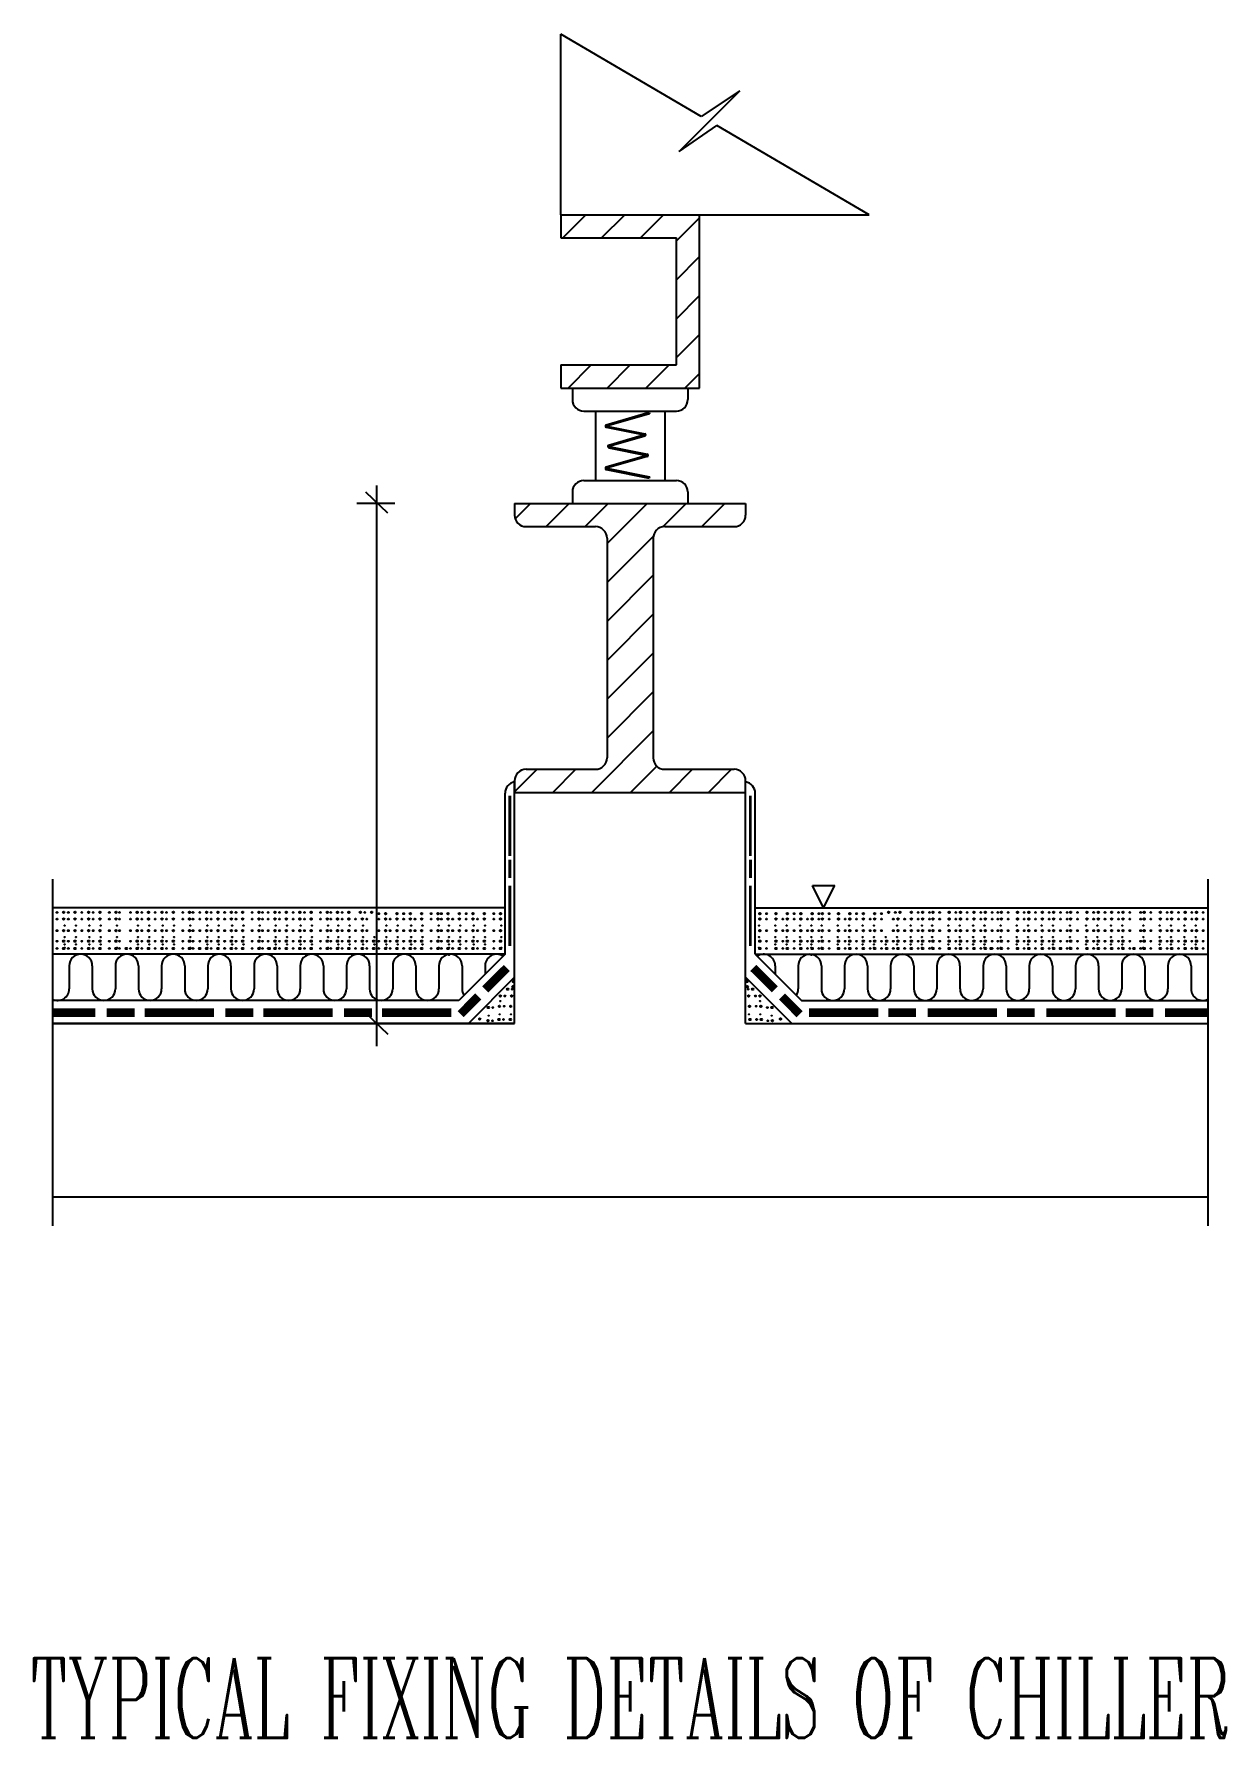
# Model space of a CAD drawing. Extents: x -730 to 2784, y 160 to 852.
# Drawn here: x -714.71 to -708.63, y 179.49 to 188.17 of the extents above; entities that cross this region are included whole.
import ezdxf
from ezdxf.enums import TextEntityAlignment as Align

# ---------------------------------------------------------------- set-up
doc = ezdxf.new("R2010")
doc.units = 0
doc.header["$MEASUREMENT"] = 0
doc.layers.add('M_HV_TEXT', color=7, linetype='Continuous')
doc.styles.add('MOST', font='romanc.shx')
pattern_1 = [(45, (-742.55889, 181.1911), (-0.0992085, 0.0992085), [])]

msp = doc.modelspace()

# ---------------------------------------------------------------- hatches: boundary and pattern name
h = msp.add_hatch()
h.set_pattern_fill('ANSI31', color=256, scale=0.04419, style=0)
h.set_pattern_definition(pattern_1)
h.paths.add_polyline_path([(-711.4312, 186.4874), (-712.0204, 186.4874), (-712.0204, 186.3695), (-711.3133, 186.3695), (-711.3133, 187.2533), (-712.0204, 187.2533), (-712.0204, 187.1355), (-711.4312, 187.1355)])
h = msp.add_hatch()
h.set_pattern_fill('ANSI31', color=256, scale=0.04419, style=0)
h.set_pattern_definition(pattern_1)
h.paths.add_polyline_path([(-711.7847, 184.4841, -0.414214), (-711.8436, 184.4252), (-712.1971, 184.4252, 0.414214), (-712.256, 184.3663), (-712.256, 184.3074), (-711.0777, 184.3074), (-711.0777, 184.3663, 0.414214), (-711.1366, 184.4252), (-711.4901, 184.4252, -0.414214), (-711.549, 184.4841), (-711.549, 185.6036, -0.414214), (-711.4901, 185.6625), (-711.1366, 185.6625, 0.414214), (-711.0777, 185.7214), (-711.0777, 185.7804), (-712.256, 185.7804), (-712.256, 185.7214, 0.414214), (-712.1971, 185.6625), (-711.8436, 185.6625, -0.414214), (-711.7847, 185.6036)])

# ---------------------------------------------------------------- linework, layer by layer
for p, q in [((-712.0204, 187.2533), (-712.0204, 188.1742)), ((-711.3038, 187.7546), (-712.0204, 188.1742)), ((-711.4166, 187.5761), (-711.1079, 187.8843)), ((-711.1079, 187.8843), (-711.3038, 187.7546)), ((-711.4166, 187.5761), (-711.2249, 187.7084)), ((-710.448, 187.2533), (-711.2249, 187.7084)), ((-712.0204, 187.2533), (-711.3133, 187.2533)), ((-712.0204, 187.2533), (-712.0204, 187.1355)), ((-711.3133, 186.3695), (-711.3133, 187.2533)), ((-711.3133, 187.2533), (-710.448, 187.2533)), ((-712.0204, 187.1355), (-711.4312, 187.1355)), ((-711.4312, 186.4874), (-711.4312, 187.1355)), ((-712.0204, 186.4874), (-711.4312, 186.4874)), ((-712.0204, 186.4874), (-712.0204, 186.3695)), ((-712.0204, 186.3695), (-711.3133, 186.3695)), ((-711.9614, 186.3695), (-711.9614, 186.3106)), ((-711.3723, 186.3695), (-711.3723, 186.3106)), ((-711.9025, 186.2517), (-711.4312, 186.2517)), ((-711.8436, 186.2517), (-711.8436, 185.8982)), ((-711.5701, 186.2443), (-711.7889, 186.1805)), ((-711.5684, 186.2386), (-711.7873, 186.1749)), ((-711.5701, 186.2443), (-711.5684, 186.2386)), ((-711.4901, 186.2517), (-711.4901, 185.8982)), ((-711.7885, 186.1691), (-711.5932, 186.1301)), ((-711.7873, 186.1749), (-711.592, 186.1359)), ((-711.5932, 186.1301), (-711.7767, 186.0766)), ((-711.5915, 186.1244), (-711.7751, 186.071)), ((-711.5809, 186.0262), (-711.7889, 185.9656)), ((-711.5793, 186.0206), (-711.7873, 185.96)), ((-711.7762, 186.0652), (-711.5809, 186.0262)), ((-711.7751, 186.071), (-711.5798, 186.032)), ((-711.7885, 185.9542), (-711.5696, 185.9105)), ((-711.7873, 185.96), (-711.5684, 185.9162)), ((-713.0169, 185.8406), (-712.9039, 185.7332)), ((-712.9593, 183.0139), (-712.9593, 185.8729)), ((-711.9614, 185.8393), (-711.9614, 185.7804)), ((-711.9025, 185.8982), (-711.4312, 185.8982)), ((-711.5684, 185.9162), (-711.5696, 185.9105)), ((-711.3723, 185.8393), (-711.3723, 185.7804)), ((-712.8663, 185.7804), (-713.0599, 185.7804)), ((-712.256, 185.7804), (-711.0777, 185.7804)), ((-712.256, 185.7804), (-712.256, 185.7214)), ((-711.0777, 185.7804), (-711.0777, 185.7214)), ((-712.1971, 185.6625), (-711.8436, 185.6625)), ((-711.4901, 185.6625), (-711.1366, 185.6625)), ((-711.7847, 185.6036), (-711.7847, 184.4841)), ((-711.549, 185.6036), (-711.549, 184.4841)), ((-712.256, 184.3663), (-712.256, 184.3074)), ((-712.256, 184.3074), (-712.256, 184.3663)), ((-712.1971, 184.4252), (-711.8436, 184.4252)), ((-711.4901, 184.4252), (-711.1366, 184.4252)), ((-711.0777, 184.3074), (-711.0777, 184.3663)), ((-712.3049, 183.4825), (-712.3049, 184.303)), ((-712.256, 183.129), (-712.256, 184.3074)), ((-712.256, 184.3074), (-711.0777, 184.3074)), ((-712.256, 183.129), (-712.256, 184.3074)), ((-711.0777, 183.129), (-711.0777, 184.3074)), ((-711.0288, 183.4825), (-711.0288, 184.303)), ((-714.6128, 183.8655), (-714.6128, 182.0979)), ((-708.7209, 183.8655), (-708.7209, 182.0979)), ((-710.6802, 183.7182), (-710.7367, 183.8334)), ((-710.7367, 183.8334), (-710.6236, 183.8334)), ((-710.6802, 183.7182), (-710.6236, 183.8334)), ((-712.3049, 183.7182), (-714.6128, 183.7182)), ((-711.0288, 183.7182), (-708.7209, 183.7182)), ((-712.3049, 183.4825), (-714.6128, 183.4825)), ((-714.5274, 183.4236), (-714.5274, 183.3057)), ((-714.4096, 183.4236), (-714.4096, 183.3057)), ((-714.2918, 183.4236), (-714.2918, 183.3057)), ((-714.1739, 183.4236), (-714.1739, 183.3057)), ((-714.0561, 183.4236), (-714.0561, 183.3057)), ((-713.9382, 183.4236), (-713.9382, 183.3057)), ((-713.8204, 183.4236), (-713.8204, 183.3057)), ((-713.7026, 183.4236), (-713.7026, 183.3057)), ((-713.5847, 183.4236), (-713.5847, 183.3057)), ((-713.4669, 183.4236), (-713.4669, 183.3057)), ((-713.349, 183.4236), (-713.349, 183.3057)), ((-713.2312, 183.4236), (-713.2312, 183.3057)), ((-713.1134, 183.4236), (-713.1134, 183.3057)), ((-712.9955, 183.4236), (-712.9955, 183.3057)), ((-712.8777, 183.4236), (-712.8777, 183.3057)), ((-712.7598, 183.4236), (-712.7598, 183.3057)), ((-712.642, 183.4236), (-712.642, 183.3057)), ((-712.3049, 183.4825), (-712.5405, 183.2468)), ((-712.5242, 183.4236), (-712.5242, 183.3057)), ((-712.4063, 183.4236), (-712.4063, 183.381)), ((-711.0288, 183.4825), (-708.7209, 183.4825)), ((-711.0288, 183.4825), (-710.7932, 183.2468)), ((-710.9274, 183.4236), (-710.9274, 183.381)), ((-710.8095, 183.4236), (-710.8095, 183.3057)), ((-710.6917, 183.4236), (-710.6917, 183.3057)), ((-710.5739, 183.4236), (-710.5739, 183.3057)), ((-710.456, 183.4236), (-710.456, 183.3057)), ((-710.3382, 183.4236), (-710.3382, 183.3057)), ((-710.2203, 183.4236), (-710.2203, 183.3057)), ((-710.1025, 183.4236), (-710.1025, 183.3057)), ((-709.9847, 183.4236), (-709.9847, 183.3057)), ((-709.8668, 183.4236), (-709.8668, 183.3057)), ((-709.749, 183.4236), (-709.749, 183.3057)), ((-709.6311, 183.4236), (-709.6311, 183.3057)), ((-709.5133, 183.4236), (-709.5133, 183.3057)), ((-709.3955, 183.4236), (-709.3955, 183.3057)), ((-709.2776, 183.4236), (-709.2776, 183.3057)), ((-709.1598, 183.4236), (-709.1598, 183.3057)), ((-709.0419, 183.4236), (-709.0419, 183.3057)), ((-708.9241, 183.4236), (-708.9241, 183.3057)), ((-708.8063, 183.4236), (-708.8063, 183.3057)), ((-712.256, 183.3647), (-712.4917, 183.129)), ((-711.0777, 183.3647), (-710.842, 183.129)), ((-712.5405, 183.2468), (-714.6128, 183.2468)), ((-710.7932, 183.2468), (-708.7209, 183.2468)), ((-713.0158, 183.1827), (-712.9029, 183.0753)), ((-714.6128, 183.129), (-712.256, 183.129)), ((-712.256, 183.129), (-714.6128, 183.129)), ((-711.0777, 183.129), (-708.7209, 183.129)), ((-714.6128, 182.2452), (-708.7209, 182.2452))]:
    msp.add_line(p, q)
for points, const_width in [([(-712.2801, 184.2905), (-712.2801, 183.984)], 0.0147), ([(-711.0536, 184.2905), (-711.0536, 183.984)], 0.0147), ([(-712.2806, 183.9643), (-712.2806, 183.8703)], 0.0147), ([(-711.0531, 183.9643), (-711.0531, 183.8703)], 0.0147), ([(-712.2801, 183.8316), (-712.2801, 183.525)], 0.0147), ([(-711.0536, 183.8316), (-711.0536, 183.525)], 0.0147), ([(-712.2953, 183.4126), (-712.4051, 183.3029)], 0.0442), ([(-711.0384, 183.4126), (-710.9286, 183.3029)], 0.0442), ([(-712.4412, 183.2668), (-712.531, 183.1769)], 0.0442), ([(-710.8925, 183.2668), (-710.8027, 183.1769)], 0.0442), ([(-714.394, 183.1849), (-714.6128, 183.1849)], 0.0442), ([(-714.1935, 183.1849), (-714.3358, 183.1849)], 0.0442), ([(-713.7888, 183.1849), (-714.1427, 183.1849)], 0.0442), ([(-713.5883, 183.1849), (-713.7306, 183.1849)], 0.0442), ([(-713.1836, 183.1849), (-713.5375, 183.1849)], 0.0442), ([(-712.9831, 183.1849), (-713.1253, 183.1849)], 0.0442), ([(-712.5783, 183.1849), (-712.9323, 183.1849)], 0.0442), ([(-710.7553, 183.1849), (-710.4014, 183.1849)], 0.0442), ([(-710.3506, 183.1849), (-710.2084, 183.1849)], 0.0442), ([(-710.1501, 183.1849), (-709.7962, 183.1849)], 0.0442), ([(-709.7454, 183.1849), (-709.6031, 183.1849)], 0.0442), ([(-709.5449, 183.1849), (-709.191, 183.1849)], 0.0442), ([(-709.1402, 183.1849), (-708.9979, 183.1849)], 0.0442), ([(-708.9397, 183.1849), (-708.7209, 183.1849)], 0.0442)]:
    msp.add_lwpolyline(points, dxfattribs=dict(const_width=const_width))
for centre, radius in [((-714.5895, 183.6957), 0.00264), ((-714.5895, 183.6615), 0.00264), ((-714.5552, 183.6957), 0.00396), ((-714.5552, 183.6615), 0.00396), ((-714.5317, 183.6957), 0.00264), ((-714.5317, 183.6615), 0.00264), ((-714.4974, 183.6957), 0.00396), ((-714.4974, 183.6615), 0.00396), ((-714.4629, 183.6957), 0.00264), ((-714.4629, 183.6615), 0.00264), ((-714.4285, 183.6957), 0.00396), ((-714.4285, 183.6615), 0.00396), ((-714.4051, 183.6957), 0.00264), ((-714.4051, 183.6615), 0.00264), ((-714.3707, 183.6957), 0.00396), ((-714.3707, 183.6615), 0.00396), ((-714.3226, 183.6957), 0.00264), ((-714.3226, 183.6615), 0.00264), ((-714.2882, 183.6957), 0.00396), ((-714.2882, 183.6615), 0.00396), ((-714.2706, 183.6957), 0.00264), ((-714.2706, 183.6615), 0.00264), ((-714.2151, 183.6957), 0.00264), ((-714.2151, 183.6615), 0.00264), ((-714.1807, 183.6957), 0.00396), ((-714.1807, 183.6615), 0.00396), ((-714.1573, 183.6957), 0.00264), ((-714.1573, 183.6615), 0.00264), ((-714.1229, 183.6957), 0.00396), ((-714.1229, 183.6615), 0.00396), ((-714.0885, 183.6957), 0.00264), ((-714.0885, 183.6615), 0.00264), ((-714.0541, 183.6957), 0.00396), ((-714.0541, 183.6615), 0.00396), ((-714.0307, 183.6957), 0.00264), ((-714.0307, 183.6615), 0.00264), ((-713.9963, 183.6957), 0.00396), ((-713.9963, 183.6615), 0.00396), ((-713.9482, 183.6957), 0.00264), ((-713.9482, 183.6615), 0.00264), ((-713.9138, 183.6957), 0.00396), ((-713.9138, 183.6615), 0.00396), ((-713.8961, 183.6957), 0.00264), ((-713.8961, 183.6615), 0.00264), ((-713.8612, 183.6957), 0.00264), ((-713.8612, 183.6615), 0.00264), ((-713.8268, 183.6957), 0.00396), ((-713.8268, 183.6615), 0.00396), ((-713.8034, 183.6957), 0.00264), ((-713.8034, 183.6615), 0.00264), ((-713.769, 183.6957), 0.00396), ((-713.769, 183.6615), 0.00396), ((-713.7346, 183.6957), 0.00264), ((-713.7346, 183.6615), 0.00264), ((-713.7002, 183.6957), 0.00396), ((-713.7002, 183.6615), 0.00396), ((-713.6768, 183.6957), 0.00264), ((-713.6768, 183.6615), 0.00264), ((-713.6424, 183.6957), 0.00396), ((-713.6424, 183.6615), 0.00396), ((-713.5943, 183.6957), 0.00264), ((-713.5943, 183.6615), 0.00264), ((-713.5599, 183.6957), 0.00396), ((-713.5599, 183.6615), 0.00396), ((-713.5422, 183.6957), 0.00264), ((-713.5422, 183.6615), 0.00264), ((-713.5125, 183.6957), 0.00264), ((-713.5125, 183.6615), 0.00264), ((-713.4781, 183.6957), 0.00396), ((-713.4781, 183.6615), 0.00396), ((-713.4547, 183.6957), 0.00264), ((-713.4547, 183.6615), 0.00264), ((-713.4203, 183.6957), 0.00396), ((-713.4203, 183.6615), 0.00396), ((-713.3858, 183.6957), 0.00264), ((-713.3858, 183.6615), 0.00264), ((-713.3515, 183.6957), 0.00396), ((-713.3515, 183.6615), 0.00396), ((-713.3281, 183.6957), 0.00264), ((-713.3281, 183.6615), 0.00264), ((-713.2937, 183.6957), 0.00396), ((-713.2937, 183.6615), 0.00396), ((-713.2455, 183.6957), 0.00264), ((-713.2455, 183.6615), 0.00264), ((-713.2111, 183.6957), 0.00396), ((-713.2111, 183.6615), 0.00396), ((-713.1935, 183.6957), 0.00264), ((-713.1935, 183.6615), 0.00264), ((-713.1591, 183.6957), 0.00396), ((-713.1591, 183.6615), 0.00396), ((-713.1357, 183.6957), 0.00264), ((-713.1357, 183.6615), 0.00264), ((-713.1013, 183.6957), 0.00396), ((-713.1013, 183.6615), 0.00396), ((-713.0669, 183.6615), 0.00264), ((-713.0427, 183.6957), 0.00396), ((-713.0325, 183.6615), 0.00396), ((-713.0193, 183.6957), 0.00264), ((-713.0091, 183.6615), 0.00264), ((-712.9849, 183.6957), 0.00396), ((-712.9485, 183.689), 0.00264), ((-712.9485, 183.6615), 0.00264), ((-712.9141, 183.689), 0.00396), ((-712.9141, 183.6615), 0.00396), ((-712.8907, 183.6615), 0.00264), ((-712.8563, 183.689), 0.00396), ((-712.8563, 183.6615), 0.00396), ((-712.8219, 183.689), 0.00264), ((-712.8219, 183.6615), 0.00264), ((-712.7875, 183.689), 0.00396), ((-712.7875, 183.6615), 0.00396), ((-712.7641, 183.6615), 0.00264), ((-712.7297, 183.689), 0.00396), ((-712.7297, 183.6615), 0.00396), ((-712.6815, 183.689), 0.00264), ((-712.6815, 183.6615), 0.00264), ((-712.6471, 183.689), 0.00396), ((-712.6471, 183.6615), 0.00396), ((-712.6295, 183.689), 0.00264), ((-712.6295, 183.6615), 0.00264), ((-712.5951, 183.689), 0.00396), ((-712.5951, 183.6615), 0.00396), ((-712.5717, 183.6615), 0.00264), ((-712.5373, 183.689), 0.00396), ((-712.5373, 183.6615), 0.00396), ((-712.5029, 183.689), 0.00264), ((-712.5029, 183.6615), 0.00264), ((-712.4685, 183.689), 0.00396), ((-712.4685, 183.6615), 0.00396), ((-712.4451, 183.6615), 0.00264), ((-712.4107, 183.689), 0.00396), ((-712.4107, 183.6615), 0.00396), ((-712.3625, 183.689), 0.00264), ((-712.3625, 183.6615), 0.00264), ((-712.3281, 183.689), 0.00396), ((-712.3281, 183.6615), 0.00396), ((-711.0056, 183.689), 0.00396), ((-711.0056, 183.6615), 0.00396), ((-710.9712, 183.689), 0.00264), ((-710.9712, 183.6615), 0.00264), ((-710.923, 183.689), 0.00396), ((-710.923, 183.6615), 0.00396), ((-710.8886, 183.6615), 0.00264), ((-710.8652, 183.689), 0.00396), ((-710.8652, 183.6615), 0.00396), ((-710.8308, 183.689), 0.00264), ((-710.8308, 183.6615), 0.00264), ((-710.7964, 183.689), 0.00396), ((-710.7964, 183.6615), 0.00396), ((-710.762, 183.6615), 0.00264), ((-710.7386, 183.689), 0.00396), ((-710.7386, 183.6615), 0.00396), ((-710.7042, 183.689), 0.00264), ((-710.7042, 183.6615), 0.00264), ((-710.6866, 183.689), 0.00396), ((-710.6866, 183.6615), 0.00396), ((-710.6522, 183.689), 0.00264), ((-710.6522, 183.6615), 0.00264), ((-710.604, 183.689), 0.00396), ((-710.604, 183.6615), 0.00396), ((-710.5696, 183.6615), 0.00264), ((-710.5462, 183.689), 0.00396), ((-710.5462, 183.6615), 0.00396), ((-710.5118, 183.689), 0.00264), ((-710.5118, 183.6615), 0.00264), ((-710.4774, 183.689), 0.00396), ((-710.4774, 183.6615), 0.00396), ((-710.443, 183.6615), 0.00264), ((-710.4196, 183.689), 0.00396), ((-710.4196, 183.6615), 0.00396), ((-710.3852, 183.689), 0.00264), ((-710.3852, 183.6615), 0.00264), ((-710.3488, 183.6957), 0.00396), ((-710.3246, 183.6615), 0.00264), ((-710.3144, 183.6957), 0.00264), ((-710.3012, 183.6615), 0.00396), ((-710.291, 183.6957), 0.00396), ((-710.2668, 183.6615), 0.00264), ((-710.2324, 183.6957), 0.00396), ((-710.2324, 183.6615), 0.00396), ((-710.198, 183.6957), 0.00264), ((-710.198, 183.6615), 0.00264), ((-710.1746, 183.6957), 0.00396), ((-710.1746, 183.6615), 0.00396), ((-710.1402, 183.6957), 0.00264), ((-710.1402, 183.6615), 0.00264), ((-710.1226, 183.6957), 0.00396), ((-710.1226, 183.6615), 0.00396), ((-710.0882, 183.6957), 0.00264), ((-710.0882, 183.6615), 0.00264), ((-710.04, 183.6957), 0.00396), ((-710.04, 183.6615), 0.00396), ((-710.0056, 183.6957), 0.00264), ((-710.0056, 183.6615), 0.00264), ((-709.9822, 183.6957), 0.00396), ((-709.9822, 183.6615), 0.00396), ((-709.9478, 183.6957), 0.00264), ((-709.9478, 183.6615), 0.00264), ((-709.9134, 183.6957), 0.00396), ((-709.9134, 183.6615), 0.00396), ((-709.879, 183.6957), 0.00264), ((-709.879, 183.6615), 0.00264), ((-709.8556, 183.6957), 0.00396), ((-709.8556, 183.6615), 0.00396), ((-709.8212, 183.6957), 0.00264), ((-709.8212, 183.6615), 0.00264), ((-709.7914, 183.6957), 0.00264), ((-709.7914, 183.6615), 0.00264), ((-709.7738, 183.6957), 0.00396), ((-709.7738, 183.6615), 0.00396), ((-709.7394, 183.6957), 0.00264), ((-709.7394, 183.6615), 0.00264), ((-709.6913, 183.6957), 0.00396), ((-709.6913, 183.6615), 0.00396), ((-709.6569, 183.6957), 0.00264), ((-709.6569, 183.6615), 0.00264), ((-709.6335, 183.6957), 0.00396), ((-709.6335, 183.6615), 0.00396), ((-709.5991, 183.6957), 0.00264), ((-709.5991, 183.6615), 0.00264), ((-709.5647, 183.6957), 0.00396), ((-709.5647, 183.6615), 0.00396), ((-709.5303, 183.6957), 0.00264), ((-709.5303, 183.6615), 0.00264), ((-709.5069, 183.6957), 0.00396), ((-709.5069, 183.6615), 0.00396), ((-709.4725, 183.6957), 0.00264), ((-709.4725, 183.6615), 0.00264), ((-709.4376, 183.6957), 0.00264), ((-709.4376, 183.6615), 0.00264), ((-709.4199, 183.6957), 0.00396), ((-709.4199, 183.6615), 0.00396), ((-709.3855, 183.6957), 0.00264), ((-709.3855, 183.6615), 0.00264), ((-709.3374, 183.6957), 0.00396), ((-709.3374, 183.6615), 0.00396), ((-709.303, 183.6957), 0.00264), ((-709.303, 183.6615), 0.00264), ((-709.2796, 183.6957), 0.00396), ((-709.2796, 183.6615), 0.00396), ((-709.2452, 183.6957), 0.00264), ((-709.2452, 183.6615), 0.00264), ((-709.2108, 183.6957), 0.00396), ((-709.2108, 183.6615), 0.00396), ((-709.1764, 183.6957), 0.00264), ((-709.1764, 183.6615), 0.00264), ((-709.153, 183.6957), 0.00396), ((-709.153, 183.6615), 0.00396), ((-709.1186, 183.6957), 0.00264), ((-709.1186, 183.6615), 0.00264), ((-709.0631, 183.6957), 0.00264), ((-709.0631, 183.6615), 0.00264), ((-709.0455, 183.6957), 0.00396), ((-709.0455, 183.6615), 0.00396), ((-709.0111, 183.6957), 0.00264), ((-709.0111, 183.6615), 0.00264), ((-708.9629, 183.6957), 0.00396), ((-708.9629, 183.6615), 0.00396), ((-708.9286, 183.6957), 0.00264), ((-708.9286, 183.6615), 0.00264), ((-708.9051, 183.6957), 0.00396), ((-708.9051, 183.6615), 0.00396), ((-708.8708, 183.6957), 0.00264), ((-708.8708, 183.6615), 0.00264), ((-708.8363, 183.6957), 0.00396), ((-708.8363, 183.6615), 0.00396), ((-708.802, 183.6957), 0.00264), ((-708.802, 183.6615), 0.00264), ((-708.7785, 183.6957), 0.00396), ((-708.7785, 183.6615), 0.00396), ((-708.7442, 183.6957), 0.00264), ((-708.7442, 183.6615), 0.00264), ((-714.5895, 183.6024), 0.00264), ((-714.5552, 183.6024), 0.00396), ((-714.5512, 183.6285), 0.00132), ((-714.5317, 183.6024), 0.00264), ((-714.4974, 183.6024), 0.00396), ((-714.4934, 183.6285), 0.00132), ((-714.4629, 183.6024), 0.00264), ((-714.4285, 183.6024), 0.00396), ((-714.4246, 183.6285), 0.00132), ((-714.4051, 183.6024), 0.00264), ((-714.3707, 183.6024), 0.00396), ((-714.3668, 183.6285), 0.00132), ((-714.3226, 183.6024), 0.00264), ((-714.2882, 183.6024), 0.00396), ((-714.2842, 183.6285), 0.00132), ((-714.2706, 183.6024), 0.00264), ((-714.2151, 183.6024), 0.00264), ((-714.1807, 183.6024), 0.00396), ((-714.1768, 183.6285), 0.00132), ((-714.1573, 183.6024), 0.00264), ((-714.1229, 183.6024), 0.00396), ((-714.119, 183.6285), 0.00132), ((-714.0885, 183.6024), 0.00264), ((-714.0541, 183.6024), 0.00396), ((-714.0502, 183.6285), 0.00132), ((-714.0307, 183.6024), 0.00264), ((-713.9963, 183.6024), 0.00396), ((-713.9924, 183.6285), 0.00132), ((-713.9482, 183.6024), 0.00264), ((-713.9138, 183.6024), 0.00396), ((-713.9098, 183.6285), 0.00132), ((-713.8961, 183.6024), 0.00264), ((-713.8612, 183.6024), 0.00264), ((-713.8268, 183.6024), 0.00396), ((-713.8229, 183.6285), 0.00132), ((-713.8034, 183.6024), 0.00264), ((-713.769, 183.6024), 0.00396), ((-713.7651, 183.6285), 0.00132), ((-713.7346, 183.6024), 0.00264), ((-713.7002, 183.6024), 0.00396), ((-713.6963, 183.6285), 0.00132), ((-713.6768, 183.6024), 0.00264), ((-713.6424, 183.6024), 0.00396), ((-713.6385, 183.6285), 0.00132), ((-713.5943, 183.6024), 0.00264), ((-713.5599, 183.6024), 0.00396), ((-713.5559, 183.6285), 0.00132), ((-713.5422, 183.6024), 0.00264), ((-713.5125, 183.6024), 0.00264), ((-713.4781, 183.6024), 0.00396), ((-713.4741, 183.6285), 0.00132), ((-713.4547, 183.6024), 0.00264), ((-713.4203, 183.6024), 0.00396), ((-713.4163, 183.6285), 0.00132), ((-713.3858, 183.6024), 0.00264), ((-713.3515, 183.6024), 0.00396), ((-713.3475, 183.6285), 0.00132), ((-713.3281, 183.6024), 0.00264), ((-713.2937, 183.6024), 0.00396), ((-713.2897, 183.6285), 0.00132), ((-713.2455, 183.6024), 0.00264), ((-713.2111, 183.6024), 0.00396), ((-713.2071, 183.6285), 0.00132), ((-713.1935, 183.6024), 0.00264), ((-713.1591, 183.6024), 0.00396), ((-713.1551, 183.6285), 0.00132), ((-713.1357, 183.6024), 0.00264), ((-713.1013, 183.6024), 0.00396), ((-713.0973, 183.6285), 0.00132), ((-713.0669, 183.6024), 0.00264), ((-713.0325, 183.6024), 0.00396), ((-713.0285, 183.6285), 0.00132), ((-713.0091, 183.6024), 0.00264), ((-712.9485, 183.6024), 0.00264), ((-712.9141, 183.6024), 0.00396), ((-712.9101, 183.6285), 0.00132), ((-712.8907, 183.6024), 0.00264), ((-712.8563, 183.6024), 0.00396), ((-712.8523, 183.6285), 0.00132), ((-712.8219, 183.6024), 0.00264), ((-712.7875, 183.6024), 0.00396), ((-712.7835, 183.6285), 0.00132), ((-712.7641, 183.6024), 0.00264), ((-712.7297, 183.6024), 0.00396), ((-712.7257, 183.6285), 0.00132), ((-712.6815, 183.6024), 0.00264), ((-712.6471, 183.6024), 0.00396), ((-712.6431, 183.6285), 0.00132), ((-712.6295, 183.6024), 0.00264), ((-712.5951, 183.6024), 0.00396), ((-712.5911, 183.6285), 0.00132), ((-712.5717, 183.6024), 0.00264), ((-712.5373, 183.6024), 0.00396), ((-712.5333, 183.6285), 0.00132), ((-712.5029, 183.6024), 0.00264), ((-712.4685, 183.6024), 0.00396), ((-712.4645, 183.6285), 0.00132), ((-712.4451, 183.6024), 0.00264), ((-712.4107, 183.6024), 0.00396), ((-712.4067, 183.6285), 0.00132), ((-712.3625, 183.6024), 0.00264), ((-712.3281, 183.6024), 0.00396), ((-712.3242, 183.6285), 0.00132), ((-711.0095, 183.6285), 0.00132), ((-711.0056, 183.6024), 0.00396), ((-710.9712, 183.6024), 0.00264), ((-710.927, 183.6285), 0.00132), ((-710.923, 183.6024), 0.00396), ((-710.8886, 183.6024), 0.00264), ((-710.8692, 183.6285), 0.00132), ((-710.8652, 183.6024), 0.00396), ((-710.8308, 183.6024), 0.00264), ((-710.8004, 183.6285), 0.00132), ((-710.7964, 183.6024), 0.00396), ((-710.762, 183.6024), 0.00264), ((-710.7426, 183.6285), 0.00132), ((-710.7386, 183.6024), 0.00396), ((-710.7042, 183.6024), 0.00264), ((-710.6906, 183.6285), 0.00132), ((-710.6866, 183.6024), 0.00396), ((-710.6522, 183.6024), 0.00264), ((-710.608, 183.6285), 0.00132), ((-710.604, 183.6024), 0.00396), ((-710.5696, 183.6024), 0.00264), ((-710.5502, 183.6285), 0.00132), ((-710.5462, 183.6024), 0.00396), ((-710.5118, 183.6024), 0.00264), ((-710.4814, 183.6285), 0.00132), ((-710.4774, 183.6024), 0.00396), ((-710.443, 183.6024), 0.00264), ((-710.4236, 183.6285), 0.00132), ((-710.4196, 183.6024), 0.00396), ((-710.3852, 183.6024), 0.00264), ((-710.3246, 183.6024), 0.00264), ((-710.3052, 183.6285), 0.00132), ((-710.3012, 183.6024), 0.00396), ((-710.2668, 183.6024), 0.00264), ((-710.2364, 183.6285), 0.00132), ((-710.2324, 183.6024), 0.00396), ((-710.198, 183.6024), 0.00264), ((-710.1786, 183.6285), 0.00132), ((-710.1746, 183.6024), 0.00396), ((-710.1402, 183.6024), 0.00264), ((-710.1266, 183.6285), 0.00132), ((-710.1226, 183.6024), 0.00396), ((-710.0882, 183.6024), 0.00264), ((-710.044, 183.6285), 0.00132), ((-710.04, 183.6024), 0.00396), ((-710.0056, 183.6024), 0.00264), ((-709.9862, 183.6285), 0.00132), ((-709.9822, 183.6024), 0.00396), ((-709.9478, 183.6024), 0.00264), ((-709.9174, 183.6285), 0.00132), ((-709.9134, 183.6024), 0.00396), ((-709.879, 183.6024), 0.00264), ((-709.8596, 183.6285), 0.00132), ((-709.8556, 183.6024), 0.00396), ((-709.8212, 183.6024), 0.00264), ((-709.7914, 183.6024), 0.00264), ((-709.7778, 183.6285), 0.00132), ((-709.7738, 183.6024), 0.00396), ((-709.7394, 183.6024), 0.00264), ((-709.6952, 183.6285), 0.00132), ((-709.6913, 183.6024), 0.00396), ((-709.6569, 183.6024), 0.00264), ((-709.6374, 183.6285), 0.00132), ((-709.6335, 183.6024), 0.00396), ((-709.5991, 183.6024), 0.00264), ((-709.5686, 183.6285), 0.00132), ((-709.5647, 183.6024), 0.00396), ((-709.5303, 183.6024), 0.00264), ((-709.5108, 183.6285), 0.00132), ((-709.5069, 183.6024), 0.00396), ((-709.4725, 183.6024), 0.00264), ((-709.4376, 183.6024), 0.00264), ((-709.4239, 183.6285), 0.00132), ((-709.4199, 183.6024), 0.00396), ((-709.3855, 183.6024), 0.00264), ((-709.3413, 183.6285), 0.00132), ((-709.3374, 183.6024), 0.00396), ((-709.303, 183.6024), 0.00264), ((-709.2835, 183.6285), 0.00132), ((-709.2796, 183.6024), 0.00396), ((-709.2452, 183.6024), 0.00264), ((-709.2147, 183.6285), 0.00132), ((-709.2108, 183.6024), 0.00396), ((-709.1764, 183.6024), 0.00264), ((-709.1569, 183.6285), 0.00132), ((-709.153, 183.6024), 0.00396), ((-709.1186, 183.6024), 0.00264), ((-709.0631, 183.6024), 0.00264), ((-709.0495, 183.6285), 0.00132), ((-709.0455, 183.6024), 0.00396), ((-709.0111, 183.6024), 0.00264), ((-708.9669, 183.6285), 0.00132), ((-708.9629, 183.6024), 0.00396), ((-708.9286, 183.6024), 0.00264), ((-708.9091, 183.6285), 0.00132), ((-708.9051, 183.6024), 0.00396), ((-708.8708, 183.6024), 0.00264), ((-708.8403, 183.6285), 0.00132), ((-708.8363, 183.6024), 0.00396), ((-708.802, 183.6024), 0.00264), ((-708.7825, 183.6285), 0.00132), ((-708.7785, 183.6024), 0.00396), ((-708.7442, 183.6024), 0.00264), ((-714.5895, 183.5488), 0.00264), ((-714.5895, 183.5117), 0.00264), ((-714.5552, 183.5488), 0.00396), ((-714.5552, 183.5117), 0.00396), ((-714.5512, 183.5694), 0.00132), ((-714.5512, 183.5323), 0.00132), ((-714.5512, 183.5158), 0.00132), ((-714.5317, 183.5488), 0.00264), ((-714.5317, 183.5117), 0.00264), ((-714.4974, 183.5488), 0.00396), ((-714.4974, 183.5117), 0.00396), ((-714.4934, 183.5694), 0.00132), ((-714.4934, 183.5323), 0.00132), ((-714.4629, 183.5488), 0.00264), ((-714.4629, 183.5117), 0.00264), ((-714.4285, 183.5488), 0.00396), ((-714.4285, 183.5117), 0.00396), ((-714.4246, 183.5694), 0.00132), ((-714.4246, 183.5323), 0.00132), ((-714.4051, 183.5488), 0.00264), ((-714.4051, 183.5117), 0.00264), ((-714.3707, 183.5488), 0.00396), ((-714.3707, 183.5117), 0.00396), ((-714.3668, 183.5694), 0.00132), ((-714.3668, 183.5323), 0.00132), ((-714.3226, 183.5488), 0.00264), ((-714.3226, 183.5117), 0.00264), ((-714.2882, 183.5488), 0.00396), ((-714.2882, 183.5117), 0.00396), ((-714.2842, 183.5694), 0.00132), ((-714.2842, 183.5158), 0.00132), ((-714.2706, 183.5488), 0.00264), ((-714.2706, 183.5117), 0.00264), ((-714.2362, 183.5117), 0.00396), ((-714.2151, 183.5488), 0.00264), ((-714.2151, 183.5117), 0.00264), ((-714.1807, 183.5488), 0.00396), ((-714.1807, 183.5117), 0.00396), ((-714.1768, 183.5694), 0.00132), ((-714.1768, 183.5323), 0.00132), ((-714.1768, 183.5158), 0.00132), ((-714.1573, 183.5488), 0.00264), ((-714.1573, 183.5117), 0.00264), ((-714.1229, 183.5488), 0.00396), ((-714.1229, 183.5117), 0.00396), ((-714.119, 183.5694), 0.00132), ((-714.119, 183.5323), 0.00132), ((-714.0885, 183.5488), 0.00264), ((-714.0885, 183.5117), 0.00264), ((-714.0541, 183.5488), 0.00396), ((-714.0541, 183.5117), 0.00396), ((-714.0502, 183.5694), 0.00132), ((-714.0502, 183.5323), 0.00132), ((-714.0307, 183.5488), 0.00264), ((-714.0307, 183.5117), 0.00264), ((-713.9963, 183.5488), 0.00396), ((-713.9963, 183.5117), 0.00396), ((-713.9924, 183.5694), 0.00132), ((-713.9924, 183.5323), 0.00132), ((-713.9482, 183.5488), 0.00264), ((-713.9482, 183.5117), 0.00264), ((-713.9138, 183.5488), 0.00396), ((-713.9138, 183.5117), 0.00396), ((-713.9098, 183.5694), 0.00132), ((-713.9098, 183.5158), 0.00132), ((-713.8961, 183.5488), 0.00264), ((-713.8961, 183.5117), 0.00264), ((-713.8618, 183.5117), 0.00396), ((-713.8612, 183.5488), 0.00264), ((-713.8612, 183.5117), 0.00264), ((-713.8268, 183.5488), 0.00396), ((-713.8268, 183.5117), 0.00396), ((-713.8229, 183.5694), 0.00132), ((-713.8229, 183.5323), 0.00132), ((-713.8229, 183.5158), 0.00132), ((-713.8034, 183.5488), 0.00264), ((-713.8034, 183.5117), 0.00264), ((-713.769, 183.5488), 0.00396), ((-713.769, 183.5117), 0.00396), ((-713.7651, 183.5694), 0.00132), ((-713.7651, 183.5323), 0.00132), ((-713.7346, 183.5488), 0.00264), ((-713.7346, 183.5117), 0.00264), ((-713.7002, 183.5488), 0.00396), ((-713.7002, 183.5117), 0.00396), ((-713.6963, 183.5694), 0.00132), ((-713.6963, 183.5323), 0.00132), ((-713.6768, 183.5488), 0.00264), ((-713.6768, 183.5117), 0.00264), ((-713.6424, 183.5488), 0.00396), ((-713.6424, 183.5117), 0.00396), ((-713.6385, 183.5694), 0.00132), ((-713.6385, 183.5323), 0.00132), ((-713.5943, 183.5488), 0.00264), ((-713.5943, 183.5117), 0.00264), ((-713.5599, 183.5488), 0.00396), ((-713.5599, 183.5117), 0.00396), ((-713.5559, 183.5694), 0.00132), ((-713.5559, 183.5158), 0.00132), ((-713.5422, 183.5488), 0.00264), ((-713.5422, 183.5117), 0.00264), ((-713.5125, 183.5488), 0.00264), ((-713.5125, 183.5117), 0.00264), ((-713.5079, 183.5117), 0.00396), ((-713.4781, 183.5488), 0.00396), ((-713.4781, 183.5117), 0.00396), ((-713.4741, 183.5694), 0.00132), ((-713.4741, 183.5323), 0.00132), ((-713.4741, 183.5158), 0.00132), ((-713.4547, 183.5488), 0.00264), ((-713.4547, 183.5117), 0.00264), ((-713.4203, 183.5488), 0.00396), ((-713.4203, 183.5117), 0.00396), ((-713.4163, 183.5694), 0.00132), ((-713.4163, 183.5323), 0.00132), ((-713.3858, 183.5488), 0.00264), ((-713.3858, 183.5117), 0.00264), ((-713.3515, 183.5488), 0.00396), ((-713.3515, 183.5117), 0.00396), ((-713.3475, 183.5694), 0.00132), ((-713.3475, 183.5323), 0.00132), ((-713.3281, 183.5488), 0.00264), ((-713.3281, 183.5117), 0.00264), ((-713.2937, 183.5488), 0.00396), ((-713.2937, 183.5117), 0.00396), ((-713.2897, 183.5694), 0.00132), ((-713.2897, 183.5323), 0.00132), ((-713.2455, 183.5488), 0.00264), ((-713.2455, 183.5117), 0.00264), ((-713.2111, 183.5488), 0.00396), ((-713.2111, 183.5117), 0.00396), ((-713.2071, 183.5694), 0.00132), ((-713.2071, 183.5158), 0.00132), ((-713.1935, 183.5488), 0.00264), ((-713.1935, 183.5117), 0.00264), ((-713.1591, 183.5488), 0.00396), ((-713.1591, 183.5117), 0.00396), ((-713.1551, 183.5694), 0.00132), ((-713.1551, 183.5323), 0.00132), ((-713.1551, 183.5158), 0.00132), ((-713.1357, 183.5488), 0.00264), ((-713.1357, 183.5117), 0.00264), ((-713.1013, 183.5488), 0.00396), ((-713.1013, 183.5117), 0.00396), ((-713.0973, 183.5694), 0.00132), ((-713.0973, 183.5323), 0.00132), ((-713.0669, 183.5488), 0.00264), ((-713.0669, 183.5117), 0.00264), ((-713.0325, 183.5488), 0.00396), ((-713.0325, 183.5117), 0.00396), ((-713.0285, 183.5694), 0.00132), ((-713.0285, 183.5323), 0.00132), ((-713.0091, 183.5488), 0.00264), ((-713.0091, 183.5117), 0.00264), ((-712.9747, 183.5488), 0.00396), ((-712.9747, 183.5117), 0.00396), ((-712.9707, 183.5694), 0.00132), ((-712.9707, 183.5323), 0.00132), ((-712.9485, 183.5488), 0.00264), ((-712.9485, 183.5117), 0.00264), ((-712.9141, 183.5488), 0.00396), ((-712.9141, 183.5117), 0.00396), ((-712.9101, 183.5694), 0.00132), ((-712.9101, 183.5323), 0.00132), ((-712.9101, 183.5158), 0.00132), ((-712.8907, 183.5488), 0.00264), ((-712.8907, 183.5117), 0.00264), ((-712.8563, 183.5488), 0.00396), ((-712.8563, 183.5117), 0.00396), ((-712.8523, 183.5694), 0.00132), ((-712.8523, 183.5323), 0.00132), ((-712.8219, 183.5488), 0.00264), ((-712.8219, 183.5117), 0.00264), ((-712.7875, 183.5488), 0.00396), ((-712.7875, 183.5117), 0.00396), ((-712.7835, 183.5694), 0.00132), ((-712.7835, 183.5323), 0.00132), ((-712.7641, 183.5488), 0.00264), ((-712.7641, 183.5117), 0.00264), ((-712.7297, 183.5488), 0.00396), ((-712.7297, 183.5117), 0.00396), ((-712.7257, 183.5694), 0.00132), ((-712.7257, 183.5323), 0.00132), ((-712.6815, 183.5488), 0.00264), ((-712.6815, 183.5117), 0.00264), ((-712.6471, 183.5488), 0.00396), ((-712.6471, 183.5117), 0.00396), ((-712.6431, 183.5694), 0.00132), ((-712.6431, 183.5158), 0.00132), ((-712.6295, 183.5488), 0.00264), ((-712.6295, 183.5117), 0.00264), ((-712.5951, 183.5488), 0.00396), ((-712.5951, 183.5117), 0.00396), ((-712.5911, 183.5694), 0.00132), ((-712.5911, 183.5323), 0.00132), ((-712.5911, 183.5158), 0.00132), ((-712.5717, 183.5488), 0.00264), ((-712.5717, 183.5117), 0.00264), ((-712.5373, 183.5488), 0.00396), ((-712.5373, 183.5117), 0.00396), ((-712.5333, 183.5694), 0.00132), ((-712.5333, 183.5323), 0.00132), ((-712.5029, 183.5488), 0.00264), ((-712.5029, 183.5117), 0.00264), ((-712.4685, 183.5488), 0.00396), ((-712.4685, 183.5117), 0.00396), ((-712.4645, 183.5694), 0.00132), ((-712.4645, 183.5323), 0.00132), ((-712.4451, 183.5488), 0.00264), ((-712.4451, 183.5117), 0.00264), ((-712.4107, 183.5488), 0.00396), ((-712.4107, 183.5117), 0.00396), ((-712.4067, 183.5694), 0.00132), ((-712.4067, 183.5323), 0.00132), ((-712.3625, 183.5488), 0.00264), ((-712.3625, 183.5117), 0.00264), ((-712.3281, 183.5488), 0.00396), ((-712.3281, 183.5117), 0.00396), ((-712.3242, 183.5694), 0.00132), ((-712.3242, 183.5158), 0.00132), ((-711.0095, 183.5694), 0.00132), ((-711.0095, 183.5158), 0.00132), ((-711.0056, 183.5488), 0.00396), ((-711.0056, 183.5117), 0.00396), ((-710.9712, 183.5488), 0.00264), ((-710.9712, 183.5117), 0.00264), ((-710.927, 183.5694), 0.00132), ((-710.927, 183.5323), 0.00132), ((-710.923, 183.5488), 0.00396), ((-710.923, 183.5117), 0.00396), ((-710.8886, 183.5488), 0.00264), ((-710.8886, 183.5117), 0.00264), ((-710.8692, 183.5694), 0.00132), ((-710.8692, 183.5323), 0.00132), ((-710.8652, 183.5488), 0.00396), ((-710.8652, 183.5117), 0.00396), ((-710.8308, 183.5488), 0.00264), ((-710.8308, 183.5117), 0.00264), ((-710.8004, 183.5694), 0.00132), ((-710.8004, 183.5323), 0.00132), ((-710.7964, 183.5488), 0.00396), ((-710.7964, 183.5117), 0.00396), ((-710.762, 183.5488), 0.00264), ((-710.762, 183.5117), 0.00264), ((-710.7426, 183.5694), 0.00132), ((-710.7426, 183.5323), 0.00132), ((-710.7426, 183.5158), 0.00132), ((-710.7386, 183.5488), 0.00396), ((-710.7386, 183.5117), 0.00396), ((-710.7042, 183.5488), 0.00264), ((-710.7042, 183.5117), 0.00264), ((-710.6906, 183.5694), 0.00132), ((-710.6906, 183.5158), 0.00132), ((-710.6866, 183.5488), 0.00396), ((-710.6866, 183.5117), 0.00396), ((-710.6522, 183.5488), 0.00264), ((-710.6522, 183.5117), 0.00264), ((-710.608, 183.5694), 0.00132), ((-710.608, 183.5323), 0.00132), ((-710.604, 183.5488), 0.00396), ((-710.604, 183.5117), 0.00396), ((-710.5696, 183.5488), 0.00264), ((-710.5696, 183.5117), 0.00264), ((-710.5502, 183.5694), 0.00132), ((-710.5502, 183.5323), 0.00132), ((-710.5462, 183.5488), 0.00396), ((-710.5462, 183.5117), 0.00396), ((-710.5118, 183.5488), 0.00264), ((-710.5118, 183.5117), 0.00264), ((-710.4814, 183.5694), 0.00132), ((-710.4814, 183.5323), 0.00132), ((-710.4774, 183.5488), 0.00396), ((-710.4774, 183.5117), 0.00396), ((-710.443, 183.5488), 0.00264), ((-710.443, 183.5117), 0.00264), ((-710.4236, 183.5694), 0.00132), ((-710.4236, 183.5323), 0.00132), ((-710.4236, 183.5158), 0.00132), ((-710.4196, 183.5488), 0.00396), ((-710.4196, 183.5117), 0.00396), ((-710.3852, 183.5488), 0.00264), ((-710.3852, 183.5117), 0.00264), ((-710.363, 183.5694), 0.00132), ((-710.363, 183.5323), 0.00132), ((-710.359, 183.5488), 0.00396), ((-710.359, 183.5117), 0.00396), ((-710.3246, 183.5488), 0.00264), ((-710.3246, 183.5117), 0.00264), ((-710.3052, 183.5694), 0.00132), ((-710.3052, 183.5323), 0.00132), ((-710.3012, 183.5488), 0.00396), ((-710.3012, 183.5117), 0.00396), ((-710.2668, 183.5488), 0.00264), ((-710.2668, 183.5117), 0.00264), ((-710.2364, 183.5694), 0.00132), ((-710.2364, 183.5323), 0.00132), ((-710.2324, 183.5488), 0.00396), ((-710.2324, 183.5117), 0.00396), ((-710.198, 183.5488), 0.00264), ((-710.198, 183.5117), 0.00264), ((-710.1786, 183.5694), 0.00132), ((-710.1786, 183.5323), 0.00132), ((-710.1786, 183.5158), 0.00132), ((-710.1746, 183.5488), 0.00396), ((-710.1746, 183.5117), 0.00396), ((-710.1402, 183.5488), 0.00264), ((-710.1402, 183.5117), 0.00264), ((-710.1266, 183.5694), 0.00132), ((-710.1266, 183.5158), 0.00132), ((-710.1226, 183.5488), 0.00396), ((-710.1226, 183.5117), 0.00396), ((-710.0882, 183.5488), 0.00264), ((-710.0882, 183.5117), 0.00264), ((-710.044, 183.5694), 0.00132), ((-710.044, 183.5323), 0.00132), ((-710.04, 183.5488), 0.00396), ((-710.04, 183.5117), 0.00396), ((-710.0056, 183.5488), 0.00264), ((-710.0056, 183.5117), 0.00264), ((-709.9862, 183.5694), 0.00132), ((-709.9862, 183.5323), 0.00132), ((-709.9822, 183.5488), 0.00396), ((-709.9822, 183.5117), 0.00396), ((-709.9478, 183.5488), 0.00264), ((-709.9478, 183.5117), 0.00264), ((-709.9174, 183.5694), 0.00132), ((-709.9174, 183.5323), 0.00132), ((-709.9134, 183.5488), 0.00396), ((-709.9134, 183.5117), 0.00396), ((-709.879, 183.5488), 0.00264), ((-709.879, 183.5117), 0.00264), ((-709.8596, 183.5694), 0.00132), ((-709.8596, 183.5323), 0.00132), ((-709.8596, 183.5158), 0.00132), ((-709.8556, 183.5488), 0.00396), ((-709.8556, 183.5117), 0.00396), ((-709.8258, 183.5117), 0.00396), ((-709.8212, 183.5488), 0.00264), ((-709.8212, 183.5117), 0.00264), ((-709.7914, 183.5488), 0.00264), ((-709.7914, 183.5117), 0.00264), ((-709.7778, 183.5694), 0.00132), ((-709.7778, 183.5158), 0.00132), ((-709.7738, 183.5488), 0.00396), ((-709.7738, 183.5117), 0.00396), ((-709.7394, 183.5488), 0.00264), ((-709.7394, 183.5117), 0.00264), ((-709.6952, 183.5694), 0.00132), ((-709.6952, 183.5323), 0.00132), ((-709.6913, 183.5488), 0.00396), ((-709.6913, 183.5117), 0.00396), ((-709.6569, 183.5488), 0.00264), ((-709.6569, 183.5117), 0.00264), ((-709.6374, 183.5694), 0.00132), ((-709.6374, 183.5323), 0.00132), ((-709.6335, 183.5488), 0.00396), ((-709.6335, 183.5117), 0.00396), ((-709.5991, 183.5488), 0.00264), ((-709.5991, 183.5117), 0.00264), ((-709.5686, 183.5694), 0.00132), ((-709.5686, 183.5323), 0.00132), ((-709.5647, 183.5488), 0.00396), ((-709.5647, 183.5117), 0.00396), ((-709.5303, 183.5488), 0.00264), ((-709.5303, 183.5117), 0.00264), ((-709.5108, 183.5694), 0.00132), ((-709.5108, 183.5323), 0.00132), ((-709.5108, 183.5158), 0.00132), ((-709.5069, 183.5488), 0.00396), ((-709.5069, 183.5117), 0.00396), ((-709.4719, 183.5117), 0.00396), ((-709.4725, 183.5488), 0.00264), ((-709.4725, 183.5117), 0.00264), ((-709.4376, 183.5488), 0.00264), ((-709.4376, 183.5117), 0.00264), ((-709.4239, 183.5694), 0.00132), ((-709.4239, 183.5158), 0.00132), ((-709.4199, 183.5488), 0.00396), ((-709.4199, 183.5117), 0.00396), ((-709.3855, 183.5488), 0.00264), ((-709.3855, 183.5117), 0.00264), ((-709.3413, 183.5694), 0.00132), ((-709.3413, 183.5323), 0.00132), ((-709.3374, 183.5488), 0.00396), ((-709.3374, 183.5117), 0.00396), ((-709.303, 183.5488), 0.00264), ((-709.303, 183.5117), 0.00264), ((-709.2835, 183.5694), 0.00132), ((-709.2835, 183.5323), 0.00132), ((-709.2796, 183.5488), 0.00396), ((-709.2796, 183.5117), 0.00396), ((-709.2452, 183.5488), 0.00264), ((-709.2452, 183.5117), 0.00264), ((-709.2147, 183.5694), 0.00132), ((-709.2147, 183.5323), 0.00132), ((-709.2108, 183.5488), 0.00396), ((-709.2108, 183.5117), 0.00396), ((-709.1764, 183.5488), 0.00264), ((-709.1764, 183.5117), 0.00264), ((-709.1569, 183.5694), 0.00132), ((-709.1569, 183.5323), 0.00132), ((-709.1569, 183.5158), 0.00132), ((-709.153, 183.5488), 0.00396), ((-709.153, 183.5117), 0.00396), ((-709.1186, 183.5488), 0.00264), ((-709.1186, 183.5117), 0.00264), ((-709.0975, 183.5117), 0.00396), ((-709.0631, 183.5488), 0.00264), ((-709.0631, 183.5117), 0.00264), ((-709.0495, 183.5694), 0.00132), ((-709.0495, 183.5158), 0.00132), ((-709.0455, 183.5488), 0.00396), ((-709.0455, 183.5117), 0.00396), ((-709.0111, 183.5488), 0.00264), ((-709.0111, 183.5117), 0.00264), ((-708.9669, 183.5694), 0.00132), ((-708.9669, 183.5323), 0.00132), ((-708.9629, 183.5488), 0.00396), ((-708.9629, 183.5117), 0.00396), ((-708.9286, 183.5488), 0.00264), ((-708.9286, 183.5117), 0.00264), ((-708.9091, 183.5694), 0.00132), ((-708.9091, 183.5323), 0.00132), ((-708.9051, 183.5488), 0.00396), ((-708.9051, 183.5117), 0.00396), ((-708.8708, 183.5488), 0.00264), ((-708.8708, 183.5117), 0.00264), ((-708.8403, 183.5694), 0.00132), ((-708.8403, 183.5323), 0.00132), ((-708.8363, 183.5488), 0.00396), ((-708.8363, 183.5117), 0.00396), ((-708.802, 183.5488), 0.00264), ((-708.802, 183.5117), 0.00264), ((-708.7825, 183.5694), 0.00132), ((-708.7825, 183.5323), 0.00132), ((-708.7825, 183.5158), 0.00132), ((-708.7785, 183.5488), 0.00396), ((-708.7785, 183.5117), 0.00396), ((-708.7442, 183.5488), 0.00264), ((-708.7442, 183.5117), 0.00264), ((-712.5911, 183.4787), 0.00132), ((-710.7426, 183.4787), 0.00132), ((-712.2645, 183.3174), 0.00396), ((-712.2631, 183.3422), 0.00264), ((-712.2618, 183.3522), 0.00264), ((-711.0719, 183.3522), 0.00264), ((-711.0706, 183.3422), 0.00264), ((-711.0692, 183.3174), 0.00396), ((-712.329, 183.2693), 0.00396), ((-712.3294, 183.2431), 0.00132), ((-712.3055, 183.2693), 0.00264), ((-712.2919, 183.3041), 0.00396), ((-712.2712, 183.2693), 0.00396), ((-712.2685, 183.3041), 0.00264), ((-711.0652, 183.3041), 0.00264), ((-711.0625, 183.2693), 0.00396), ((-711.0418, 183.3041), 0.00396), ((-711.0281, 183.2693), 0.00264), ((-711.0047, 183.2693), 0.00396), ((-711.0043, 183.2431), 0.00132), ((-712.4336, 183.1517), 0.00396), ((-712.3922, 183.143), 0.00396), ((-712.39, 183.2105), 0.00396), ((-712.3882, 183.1691), 0.00132), ((-712.3688, 183.143), 0.00264), ((-712.3666, 183.2105), 0.00264), ((-712.3355, 183.1495), 0.00396), ((-712.3333, 183.217), 0.00396), ((-712.3315, 183.1756), 0.00132), ((-712.3121, 183.1495), 0.00264), ((-712.3099, 183.217), 0.00264), ((-712.2777, 183.1495), 0.00396), ((-712.2755, 183.217), 0.00396), ((-712.2737, 183.1756), 0.00132), ((-711.0582, 183.217), 0.00396), ((-711.06, 183.1756), 0.00132), ((-711.056, 183.1495), 0.00396), ((-711.0238, 183.217), 0.00264), ((-711.0216, 183.1495), 0.00264), ((-711.0004, 183.217), 0.00396), ((-711.0022, 183.1756), 0.00132), ((-710.9982, 183.1495), 0.00396), ((-710.9671, 183.2105), 0.00264), ((-710.9649, 183.143), 0.00264), ((-710.9437, 183.2105), 0.00396), ((-710.9455, 183.1691), 0.00132), ((-710.9415, 183.143), 0.00396), ((-710.9001, 183.1517), 0.00396)]:
    msp.add_circle(centre, radius)
for centre, radius, start, end in [((-711.9025, 186.3106), 0.0589, 180, 270), ((-711.4312, 186.3106), 0.0589, 270, 0), ((-711.7873, 186.1749), 0.00589, 106.23921, 258.70509), ((-711.5932, 186.1301), 0.00589, 286.23921, 78.70509), ((-711.7751, 186.071), 0.00589, 106.23921, 258.70509), ((-711.5809, 186.0262), 0.00589, 286.23921, 78.70509), ((-711.7873, 185.96), 0.00589, 106.23921, 258.70509), ((-711.9025, 185.8393), 0.0589, 90, 180), ((-711.4312, 185.8393), 0.0589, 0, 90), ((-712.1971, 185.7214), 0.0589, 180, 270), ((-711.8436, 185.6036), 0.0589, 0, 90), ((-711.4901, 185.6036), 0.0589, 90, 180), ((-711.1366, 185.7214), 0.0589, 270, 0), ((-711.8436, 184.4841), 0.0589, 270, 0), ((-711.4901, 184.4841), 0.0589, 180, 270), ((-712.2459, 184.303), 0.0589, 99.87928, 180), ((-712.1971, 184.3663), 0.0589, 90, 180), ((-712.1971, 184.3663), 0.0589, 90, 180), ((-711.1366, 184.3663), 0.0589, 0, 90), ((-711.0878, 184.303), 0.0589, 0, 80.12072), ((-714.4685, 183.4236), 0.0589, 0, 180), ((-714.2328, 183.4236), 0.0589, 0, 180), ((-713.9972, 183.4236), 0.0589, 0, 180), ((-713.7615, 183.4236), 0.0589, 0, 180), ((-713.5258, 183.4236), 0.0589, 0, 180), ((-713.2901, 183.4236), 0.0589, 0, 180), ((-713.0544, 183.4236), 0.0589, 0, 180), ((-712.8188, 183.4236), 0.0589, 0, 180), ((-712.5831, 183.4236), 0.0589, 0, 180), ((-712.3474, 183.4236), 0.0589, 56.32579, 180), ((-710.9863, 183.4236), 0.0589, 0, 123.67421), ((-710.7506, 183.4236), 0.0589, 0, 180), ((-710.5149, 183.4236), 0.0589, 0, 180), ((-710.2793, 183.4236), 0.0589, 0, 180), ((-710.0436, 183.4236), 0.0589, 0, 180), ((-709.8079, 183.4236), 0.0589, 0, 180), ((-709.5722, 183.4236), 0.0589, 0, 180), ((-709.3365, 183.4236), 0.0589, 0, 180), ((-709.1009, 183.4236), 0.0589, 0, 180), ((-708.8652, 183.4236), 0.0589, 0, 180), ((-714.5863, 183.3057), 0.0589, 243.30075, 0), ((-714.3507, 183.3057), 0.0589, 180, 0), ((-714.115, 183.3057), 0.0589, 180, 0), ((-713.8793, 183.3057), 0.0589, 180, 0), ((-713.6436, 183.3057), 0.0589, 180, 0), ((-713.408, 183.3057), 0.0589, 180, 0), ((-713.1723, 183.3057), 0.0589, 180, 0), ((-712.9366, 183.3057), 0.0589, 180, 0), ((-712.7009, 183.3057), 0.0589, 180, 0), ((-712.4652, 183.3057), 0.0589, 180, 213.67421), ((-710.8684, 183.3057), 0.0589, 326.32579, 0), ((-710.6328, 183.3057), 0.0589, 180, 0), ((-710.3971, 183.3057), 0.0589, 180, 0), ((-710.1614, 183.3057), 0.0589, 180, 0), ((-709.9257, 183.3057), 0.0589, 180, 0), ((-709.6901, 183.3057), 0.0589, 180, 0), ((-709.4544, 183.3057), 0.0589, 180, 0), ((-709.2187, 183.3057), 0.0589, 180, 0), ((-708.983, 183.3057), 0.0589, 180, 0), ((-708.7473, 183.3057), 0.0589, 180, 296.69925)]:
    msp.add_arc(centre, radius, start, end)

# ---------------------------------------------------------------- texts
at = {"layer": 'M_HV_TEXT', "color": 6, "style": 'MOST', "width": 0.574045}
msp.add_text('TYPICAL FIXING DETAILS OF CHILLER', height=0.406346, dxfattribs=at).set_placement((-711.6675, 179.4862), align=Align.CENTER)

doc.saveas('drawing.dxf')
